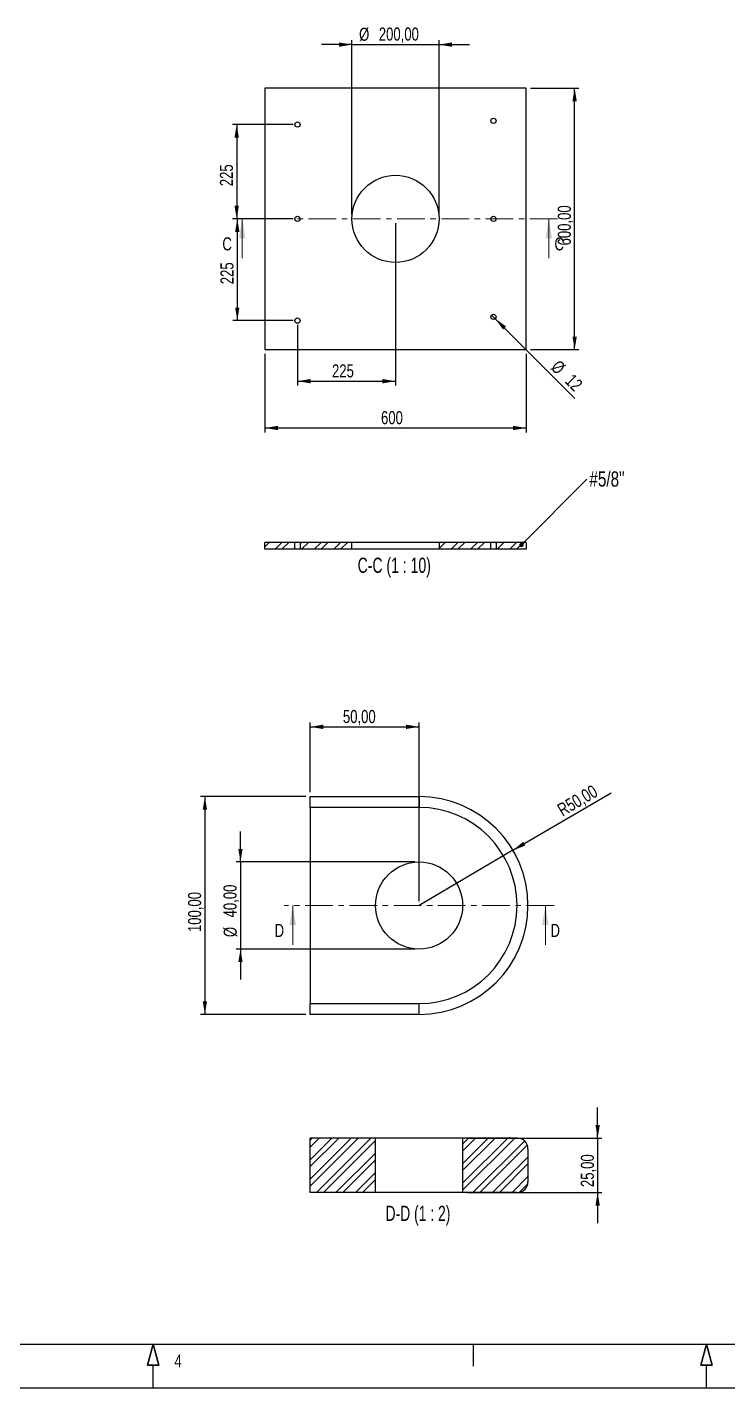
# Model space of a CAD drawing. Header units: millimetres. Extents: x -205 to 841, y 0 to 722.
# Drawn here: x 318.1 to 478.9, y 0 to 312.3 of the extents above; entities that cross this region are included whole.
import ezdxf

# ---------------------------------------------------------------- set-up
doc = ezdxf.new("R2010")
doc.units = ezdxf.units.MM
doc.linetypes.add('CENTER', pattern=[10.16, 6.35, -1.27, 1.27, -1.27])
for name, color, linetype in [('COTAS', 1, 'Continuous'), ('FORMATO', 1, 'Continuous'), ('TEXTO', 5, 'Continuous')]:
    doc.layers.add(name, color=color, linetype=linetype)
doc.styles.add('SLDTEXTSTYLE0', font='TXT', dxfattribs={"width": 0.75})
doc.styles.add('SLDTEXTSTYLE6', font='TXT', dxfattribs={"width": 0.6875})
doc.styles.add('SLDTEXTSTYLE8', font='TXT', dxfattribs={"width": 0.681818})
doc.dimstyles.new('SLDDIMSTYLE1', dxfattribs={"dimtxt": 0.18, "dimasz": 1, "dimexe": 0, "dimexo": 0.0625, "dimgap": 0, "dimtad": 0, "dimtih": 1, "dimtoh": 1, "dimdec": 0, "dimrnd": 1e-09, "dimzin": 0, "dimdsep": 46, "dimtxsty": 'Standard', "dimblk1": 'DOT', "dimblk2": 'DOT', "dimsah": 1, "dimcen": 0.09, "dimadec": 0, "dimazin": 0, "dimtfac": 1, "dimtdec": 0, "dimtofl": 0, "dimtmove": 0, "dimatfit": 3, "dimldrblk": 'DOT', "dimfxl": 0, "dimfrac": 2, "dimtolj": 1, "dimtzin": 0, "dimarcsym": 0})
doc.dimstyles.new('SLDDIMSTYLE10', dxfattribs={"dimtxt": 3, "dimasz": 3, "dimexe": 0, "dimexo": 0.0625, "dimgap": 0.75, "dimtad": 1, "dimdec": 0, "dimlfac": 10, "dimrnd": 1e-09, "dimzin": 12, "dimdsep": 46, "dimtxsty": 'SLDTEXTSTYLE0', "dimblk1": 'NONE', "dimsah": 1, "dimcen": 0, "dimadec": 0, "dimazin": 3, "dimtfac": 1, "dimtmove": 0, "dimatfit": 3, "dimldrblk": 'NONE', "dimfxl": 0, "dimfrac": 2, "dimtolj": 1, "dimtzin": 12, "dimarcsym": 0})
doc.dimstyles.new('SLDDIMSTYLE11', dxfattribs={"dimtxt": 3, "dimasz": 3, "dimexe": 0, "dimexo": 0.0625, "dimgap": 0.75, "dimtad": 1, "dimlfac": 2, "dimrnd": 1e-09, "dimzin": 12, "dimdsep": 46, "dimtxsty": 'SLDTEXTSTYLE0', "dimsah": 1, "dimcen": 0.09, "dimadec": 0, "dimazin": 3, "dimtfac": 1, "dimtofl": 0, "dimtmove": 0, "dimatfit": 3, "dimfxl": 0, "dimfrac": 2, "dimtolj": 1, "dimtzin": 12, "dimarcsym": 0})
doc.dimstyles.new('SLDDIMSTYLE12', dxfattribs={"dimtxt": 3, "dimasz": 3, "dimexe": 0, "dimexo": 0.0625, "dimgap": 0.75, "dimtad": 1, "dimlfac": 2, "dimrnd": 1e-09, "dimzin": 12, "dimdsep": 46, "dimtxsty": 'SLDTEXTSTYLE0', "dimsah": 1, "dimcen": 0, "dimadec": 0, "dimazin": 3, "dimtfac": 1, "dimtofl": 0, "dimtmove": 0, "dimatfit": 3, "dimfxl": 0, "dimfrac": 2, "dimtolj": 1, "dimtzin": 12, "dimarcsym": 0})
doc.dimstyles.new('SLDDIMSTYLE13', dxfattribs={"dimtxt": 3, "dimasz": 3, "dimexe": 0, "dimexo": 0.0625, "dimgap": 0.75, "dimtad": 1, "dimlfac": 2, "dimrnd": 1e-09, "dimzin": 12, "dimdsep": 46, "dimtxsty": 'SLDTEXTSTYLE0', "dimsah": 1, "dimcen": 0.09, "dimadec": 0, "dimazin": 3, "dimtfac": 1, "dimtmove": 0, "dimatfit": 0, "dimfxl": 0, "dimfrac": 2, "dimtolj": 1, "dimtzin": 12, "dimarcsym": 0})
doc.dimstyles.new('SLDDIMSTYLE3', dxfattribs={"dimtxt": 3, "dimasz": 3, "dimexe": 0, "dimexo": 0.0625, "dimgap": 0.75, "dimtad": 1, "dimdec": 0, "dimlfac": 10, "dimrnd": 1e-09, "dimzin": 12, "dimdsep": 46, "dimtxsty": 'SLDTEXTSTYLE0', "dimsah": 1, "dimcen": 0.09, "dimadec": 0, "dimazin": 3, "dimtfac": 1, "dimtofl": 0, "dimtmove": 0, "dimatfit": 3, "dimfxl": 0, "dimfrac": 2, "dimtolj": 1, "dimtzin": 12, "dimarcsym": 0})
doc.dimstyles.new('SLDDIMSTYLE4', dxfattribs={"dimtxt": 3, "dimasz": 3, "dimexe": 0, "dimexo": 0.0625, "dimgap": 0.75, "dimtad": 1, "dimlfac": 10, "dimrnd": 1e-09, "dimzin": 12, "dimdsep": 46, "dimtxsty": 'SLDTEXTSTYLE0', "dimsah": 1, "dimcen": 0.09, "dimadec": 0, "dimazin": 3, "dimtfac": 1, "dimtofl": 0, "dimtmove": 0, "dimatfit": 3, "dimfxl": 0, "dimfrac": 2, "dimtolj": 1, "dimtzin": 12, "dimarcsym": 0})
doc.dimstyles.new('SLDDIMSTYLE5', dxfattribs={"dimtxt": 3, "dimasz": 3, "dimexe": 0, "dimexo": 0.0625, "dimgap": 0.75, "dimtad": 1, "dimlfac": 10, "dimrnd": 1e-09, "dimzin": 12, "dimdsep": 46, "dimtxsty": 'SLDTEXTSTYLE0', "dimsah": 1, "dimcen": 0.09, "dimadec": 0, "dimazin": 3, "dimtfac": 1, "dimtmove": 0, "dimatfit": 0, "dimfxl": 0, "dimfrac": 2, "dimtolj": 1, "dimtzin": 12, "dimarcsym": 0})
pattern_1 = [(45, (0, 0), (-2.245064, 2.245064), []), (45, (0, 1.5875), (-2.245064, 2.245064), [])]

# ---------------------------------------------------------------- blocks, each defined once
blk = doc.blocks.new('_D_22')
at = {"layer": 'COTAS'}
for p, q in [((433.61, 298.27), (444.74, 298.27)), ((443.74, 238.27), (443.74, 298.27)), ((433.61, 238.27), (444.74, 238.27))]:
    blk.add_line(p, q, dxfattribs=at)
for points in [[(443.74, 298.27), (443.24, 295.27), (444.24, 295.27)], [(443.74, 238.27), (444.24, 241.27), (443.24, 241.27)]]:
    blk.add_solid(points, dxfattribs=at)
at = {"layer": 'COTAS', "insert": (439.87, 262.18), "char_height": 3, "attachment_point": 1, "rotation": 90, "style": 'SLDTEXTSTYLE0'}
blk.add_mtext('600,00', dxfattribs=at)
blk = doc.blocks.new('_D_23')
at = {"layer": 'COTAS'}
for p, q in [((372.61, 237.27), (372.61, 219.28)), ((432.61, 237.27), (432.61, 219.28)), ((372.61, 220.28), (432.61, 220.28))]:
    blk.add_line(p, q, dxfattribs=at)
for points in [[(372.61, 220.28), (375.61, 219.78), (375.61, 220.78)], [(432.61, 220.28), (429.61, 220.78), (429.61, 219.78)]]:
    blk.add_solid(points, dxfattribs=at)
at = {"layer": 'COTAS', "insert": (399.29, 224.15), "char_height": 3, "attachment_point": 1, "style": 'SLDTEXTSTYLE0'}
blk.add_mtext('600', dxfattribs=at)
blk = doc.blocks.new('_D_24')
at = {"layer": 'COTAS'}
for p, q in [((392.61, 269.27), (392.61, 309.27)), ((412.61, 269.27), (412.61, 309.27)), ((392.61, 308.27), (385.61, 308.27)), ((392.61, 308.27), (412.61, 308.27)), ((412.61, 308.27), (419.61, 308.27))]:
    blk.add_line(p, q, dxfattribs=at)
for points in [[(392.61, 308.27), (389.61, 308.77), (389.61, 307.77)], [(412.61, 308.27), (415.61, 307.77), (415.61, 308.77)]]:
    blk.add_solid(points, dxfattribs=at)
at = {"layer": 'COTAS', "char_height": 3, "attachment_point": 1, "style": 'SLDTEXTSTYLE0'}
for s, insert in [('%%c', (394.25, 312.14)), ('200,00', (398.78, 312.19))]:
    blk.add_mtext(s, dxfattribs=dict(at, insert=insert))
blk = doc.blocks.new('_D_25')
at = {"layer": 'COTAS'}
for p, q in [((379.11, 289.92), (365.15, 289.92)), ((366.15, 289.92), (366.15, 268.27)), ((379.11, 268.27), (365.15, 268.27))]:
    blk.add_line(p, q, dxfattribs=at)
for points in [[(366.15, 289.92), (365.65, 286.92), (366.65, 286.92)], [(366.15, 268.27), (366.65, 271.27), (365.65, 271.27)]]:
    blk.add_solid(points, dxfattribs=at)
at = {"layer": 'COTAS', "insert": (362.28, 275.77), "char_height": 3, "attachment_point": 1, "rotation": 90, "style": 'SLDTEXTSTYLE0'}
blk.add_mtext('225', dxfattribs=at)
blk = doc.blocks.new('_D_26')
at = {"layer": 'COTAS'}
for p, q in [((379.11, 268.27), (365.29, 268.27)), ((366.29, 268.27), (366.29, 244.92)), ((379.11, 244.92), (365.29, 244.92))]:
    blk.add_line(p, q, dxfattribs=at)
for points in [[(366.29, 268.27), (365.79, 265.27), (366.79, 265.27)], [(366.29, 244.92), (366.79, 247.92), (365.79, 247.92)]]:
    blk.add_solid(points, dxfattribs=at)
at = {"layer": 'COTAS', "insert": (362.42, 253.27), "char_height": 3, "attachment_point": 1, "rotation": 90, "style": 'SLDTEXTSTYLE0'}
blk.add_mtext('225', dxfattribs=at)
blk = doc.blocks.new('_D_27')
at = {"layer": 'COTAS'}
for q in [(424.68, 246.2), (443.82, 227.05)]:
    blk.add_line((425.53, 245.35), q, dxfattribs=at)
blk.add_solid([(425.53, 245.35), (427.3, 242.87), (428, 243.58)], dxfattribs=at)
at = {"layer": 'COTAS', "char_height": 3, "attachment_point": 1, "rotation": 315, "style": 'SLDTEXTSTYLE0'}
for s, insert in [('%%c', (440.21, 236.11)), ('12', (443.44, 232.94))]:
    blk.add_mtext(s, dxfattribs=dict(at, insert=insert))
blk = doc.blocks.new('_NONE')
blk = doc.blocks.new('_D_28')
at = {"layer": 'COTAS'}
for p, q in [((402.61, 267.27), (402.61, 230.02)), ((380.11, 243.92), (380.11, 230.02)), ((380.11, 231.02), (402.61, 231.02))]:
    blk.add_line(p, q, dxfattribs=at)
for points in [[(380.11, 231.02), (383.11, 230.52), (383.11, 231.52)], [(402.61, 231.02), (399.61, 231.52), (399.61, 230.52)]]:
    blk.add_solid(points, dxfattribs=at)
at = {"layer": 'COTAS', "insert": (388.04, 234.89), "char_height": 3, "attachment_point": 1, "style": 'SLDTEXTSTYLE0'}
blk.add_mtext('225', dxfattribs=at)
blk = doc.blocks.new('SW_NOTE_17')
at = {"layer": 'COTAS', "color": 0, "insert": (0.57, 1.79), "char_height": 3.5, "attachment_point": 1, "style": 'SLDTEXTSTYLE0'}
blk.add_mtext('#5/8"', dxfattribs=at)
blk = doc.blocks.new('_DOT')
at = {"color": 0, "linetype": 'ByBlock', "lineweight": -2}
blk.add_line((-0.5, 0), (-1, 0), dxfattribs=at)
at = {"color": 0, "linetype": 'ByBlock', "const_width": 0.5}
blk.add_lwpolyline([(-0.25, 0, 1), (0.25, 0, 1)], format="xyb", close=True, dxfattribs=at)
blk = doc.blocks.new('_D_29')
at = {"layer": 'COTAS'}
for p, q in [((383.02, 136.69), (383.02, 152.69)), ((383.02, 151.69), (408.02, 151.69)), ((408.02, 111.69), (408.02, 152.69))]:
    blk.add_line(p, q, dxfattribs=at)
for points in [[(383.02, 151.69), (386.02, 151.19), (386.02, 152.19)], [(408.02, 151.69), (405.02, 152.19), (405.02, 151.19)]]:
    blk.add_solid(points, dxfattribs=at)
at = {"layer": 'COTAS', "insert": (390.54, 155.56), "char_height": 3, "attachment_point": 1, "style": 'SLDTEXTSTYLE0'}
blk.add_mtext('50,00', dxfattribs=at)
blk = doc.blocks.new('_D_30')
at = {"layer": 'COTAS'}
for q in [(452.09, 136.57), (408.02, 110.69)]:
    blk.add_line((429.58, 123.35), q, dxfattribs=at)
blk.add_solid([(429.58, 123.35), (432.42, 124.44), (431.91, 125.3)], dxfattribs=at)
at = {"layer": 'COTAS', "insert": (439.44, 133.62), "char_height": 3, "attachment_point": 1, "rotation": 30.4225, "style": 'SLDTEXTSTYLE0'}
blk.add_mtext('R50,00', dxfattribs=at)
blk = doc.blocks.new('_D_31')
at = {"layer": 'COTAS'}
for p, q in [((367.02, 120.69), (367.02, 127.69)), ((407.02, 120.69), (366.02, 120.69)), ((367.02, 120.69), (367.02, 100.69)), ((407.02, 100.69), (366.02, 100.69)), ((367.02, 100.69), (367.02, 93.69))]:
    blk.add_line(p, q, dxfattribs=at)
for points in [[(367.02, 120.69), (367.52, 123.69), (366.52, 123.69)], [(367.02, 100.69), (366.52, 97.69), (367.52, 97.69)]]:
    blk.add_solid(points, dxfattribs=at)
at = {"layer": 'COTAS', "char_height": 3, "attachment_point": 1, "rotation": 90, "style": 'SLDTEXTSTYLE0'}
for s, insert in [('40,00', (363.11, 107.96)), ('%%c', (363.16, 103.44))]:
    blk.add_mtext(s, dxfattribs=dict(at, insert=insert))
blk = doc.blocks.new('_D_32')
at = {"layer": 'COTAS'}
for p, q in [((382.02, 135.69), (357.85, 135.69)), ((358.85, 135.69), (358.85, 85.69)), ((382.02, 85.69), (357.85, 85.69))]:
    blk.add_line(p, q, dxfattribs=at)
for points in [[(358.85, 135.69), (358.35, 132.69), (359.35, 132.69)], [(358.85, 85.69), (359.35, 88.69), (358.35, 88.69)]]:
    blk.add_solid(points, dxfattribs=at)
at = {"layer": 'COTAS', "insert": (354.98, 104.59), "char_height": 3, "attachment_point": 1, "rotation": 90, "style": 'SLDTEXTSTYLE0'}
blk.add_mtext('100,00', dxfattribs=at)
blk = doc.blocks.new('_D_33')
at = {"layer": 'COTAS'}
for p, q in [((449.02, 57.3), (449.02, 64.3)), ((419.02, 57.3), (450.02, 57.3)), ((449.02, 57.3), (449.02, 44.8)), ((419.02, 44.8), (450.02, 44.8)), ((449.02, 44.8), (449.02, 37.8))]:
    blk.add_line(p, q, dxfattribs=at)
for points in [[(449.02, 57.3), (449.52, 60.3), (448.52, 60.3)], [(449.02, 44.8), (448.52, 41.8), (449.52, 41.8)]]:
    blk.add_solid(points, dxfattribs=at)
at = {"layer": 'COTAS', "insert": (445.16, 46.06), "char_height": 3, "attachment_point": 1, "rotation": 90, "style": 'SLDTEXTSTYLE0'}
blk.add_mtext('25,00', dxfattribs=at)

msp = doc.modelspace()

# ---------------------------------------------------------------- hatches: boundary and pattern name
at = {"layer": 'COTAS', "linetype": 'Continuous', "lineweight": 18}
h = msp.add_hatch(dxfattribs=at)
h.set_pattern_fill('STEEL', color=256, style=0)
h.set_pattern_definition(pattern_1)
h.paths.add_polyline_path([(372.6118, 194.0298), (372.6118, 192.4418), (379.5118, 192.4418), (379.5118, 194.0298)], flags=0)
h = msp.add_hatch(dxfattribs=at)
h.set_pattern_fill('STEEL', color=256, style=0)
h.set_pattern_definition(pattern_1)
h.paths.add_polyline_path([(380.7118, 192.4418), (392.6118, 192.4418), (392.6118, 194.0298), (380.7118, 194.0298)], flags=0)
h = msp.add_hatch(dxfattribs=at)
h.set_pattern_fill('STEEL', color=256, style=0)
h.set_pattern_definition(pattern_1)
h.paths.add_polyline_path([(424.5038, 194.0298), (412.6118, 194.0298), (412.6118, 192.4418), (424.5038, 192.4418)], flags=0)
h = msp.add_hatch(dxfattribs=at)
h.set_pattern_fill('STEEL', color=256, style=0)
h.set_pattern_definition(pattern_1)
h.paths.add_polyline_path([(432.6118, 192.4418), (432.6118, 194.0298), (425.7038, 194.0298), (425.7038, 192.4418)], flags=0)
h = msp.add_hatch(dxfattribs=at)
h.set_pattern_fill('STEEL', color=256, style=0)
h.set_pattern_definition(pattern_1)
h.paths.add_polyline_path([(383.0226, 57.2967), (383.0226, 44.7967), (398.0226, 44.7967), (398.0226, 57.2967)], flags=0)
h = msp.add_hatch(dxfattribs=at)
h.set_pattern_fill('STEEL', color=256, style=0)
h.set_pattern_definition(pattern_1)
edge = h.paths.add_edge_path(flags=0)
edge.add_line((418.0226, 44.7967), (430.5226, 44.7967))
edge.add_arc((430.5226, 47.2967), 2.5, 270, 360)
edge.add_line((433.0226, 47.2967), (433.0226, 54.7967))
edge.add_arc((430.5226, 54.7967), 2.5, 0, 90)
edge.add_line((430.5226, 57.2967), (418.0226, 57.2967))
edge.add_line((418.0226, 57.2967), (418.0226, 44.7967))

# ---------------------------------------------------------------- linework, layer by layer
at = {"color": 7, "linetype": 'Continuous', "lineweight": 25}
for p, q in [((432.6118, 298.2722), (372.6118, 298.2722)), ((372.6118, 298.2722), (372.6118, 238.2722)), ((432.6118, 238.2722), (432.6118, 298.2722)), ((372.6118, 238.2722), (432.6118, 238.2722)), ((379.5118, 194.0298), (372.6118, 194.0298)), ((372.6118, 192.4418), (372.6118, 194.0298)), ((379.5118, 192.4418), (379.5118, 194.0298)), ((380.7118, 194.0298), (379.5118, 194.0298)), ((380.7118, 194.0298), (380.7118, 192.4418)), ((392.6118, 194.0298), (380.7118, 194.0298)), ((392.6118, 192.4418), (392.6118, 194.0298)), ((412.6118, 194.0298), (392.6118, 194.0298)), ((412.6118, 194.0298), (412.6118, 192.4418)), ((424.5038, 194.0298), (412.6118, 194.0298)), ((424.5038, 192.4418), (424.5038, 194.0298)), ((425.7038, 194.0298), (424.5038, 194.0298)), ((425.7038, 194.0298), (425.7038, 192.4418)), ((432.6118, 194.0298), (425.7038, 194.0298)), ((432.6118, 194.0298), (432.6118, 192.4418)), ((379.5118, 192.4418), (372.6118, 192.4418)), ((380.7118, 192.4418), (379.5118, 192.4418)), ((392.6118, 192.4418), (380.7118, 192.4418)), ((412.6118, 192.4418), (392.6118, 192.4418)), ((424.5038, 192.4418), (412.6118, 192.4418)), ((425.7038, 192.4418), (424.5038, 192.4418)), ((432.6118, 192.4418), (425.7038, 192.4418)), ((383.0226, 135.6895), (408.0226, 135.6895)), ((383.0226, 133.1895), (383.0226, 135.6895)), ((408.0226, 135.6895), (408.0226, 133.1895)), ((408.0226, 133.1895), (383.0226, 133.1895)), ((383.0226, 133.1895), (383.0226, 88.1895)), ((383.0226, 88.1895), (408.0226, 88.1895)), ((383.0226, 85.6895), (383.0226, 88.1895)), ((408.0226, 85.6895), (408.0226, 88.1895)), ((408.0226, 85.6895), (383.0226, 85.6895)), ((398.0226, 57.2967), (383.0226, 57.2967)), ((383.0226, 44.7967), (383.0226, 57.2967)), ((398.0226, 44.7967), (398.0226, 57.2967)), ((418.0226, 57.2967), (398.0226, 57.2967)), ((418.0226, 57.2967), (418.0226, 44.7967)), ((430.5226, 57.2967), (418.0226, 57.2967)), ((433.0226, 54.7967), (433.0226, 47.2967)), ((398.0226, 44.7967), (383.0226, 44.7967)), ((418.0226, 44.7967), (398.0226, 44.7967)), ((430.5226, 44.7967), (418.0226, 44.7967))]:
    msp.add_line(p, q, dxfattribs=at)
at = {"color": 7, "linetype": 'CENTER', "lineweight": 18}
for p, q in [((439.8118, 268.2722), (365.4118, 268.2722)), ((439.0226, 110.6895), (377.0226, 110.6895))]:
    msp.add_line(p, q, dxfattribs=at)
at = {"color": 7, "linetype": 'Continuous', "lineweight": 18}
for p, q in [((367.4118, 259.2722), (367.4118, 268.2722)), ((437.8118, 259.2722), (437.8118, 268.2722)), ((379.0226, 101.6895), (379.0226, 110.6895)), ((437.0226, 101.6895), (437.0226, 110.6895))]:
    msp.add_line(p, q, dxfattribs=at)
at = {"color": 7, "linetype": 'Continuous', "lineweight": 25}
for centre, radius in [((380.1118, 289.9236), 0.6), ((425.1038, 290.7722), 0.6), ((402.6118, 268.2722), 10), ((380.1118, 268.2722), 0.6), ((425.1038, 268.2722), 0.6), ((380.1118, 244.9236), 0.6), ((425.1038, 245.7722), 0.6), ((408.0226, 110.6895), 10)]:
    msp.add_circle(centre, radius, dxfattribs=at)
for centre, radius, start, end in [((408.0226, 110.6895), 25, 270, 90), ((408.0226, 110.6895), 22.5, 270, 90), ((430.5226, 54.7967), 2.5, 0, 90), ((430.5226, 47.2967), 2.5, 270, 0)]:
    msp.add_arc(centre, radius, start, end, dxfattribs=at)
at = {"color": 7, "linetype": 'Continuous', "lineweight": 18}
for points in [[(367.4118, 268.2722), (366.6618, 263.7722), (368.1618, 263.7722)], [(437.8118, 268.2722), (437.0618, 263.7722), (438.5618, 263.7722)], [(379.0226, 110.6895), (378.2726, 106.1895), (379.7726, 106.1895)], [(437.0226, 110.6895), (436.2726, 106.1895), (437.7726, 106.1895)]]:
    msp.add_solid(points, dxfattribs=at)
at = {"layer": 'COTAS'}
msp.add_line((0, 0), (594, 0), dxfattribs=at)
msp.add_line((0, 0), (594, 0), dxfattribs=at)
at = {"layer": 'FORMATO'}
for p, q in [((25, 10), (831, 10)), ((347, 10), (345.7059, 5.1704)), ((345.7059, 5.1704), (347, 10)), ((347, 10), (345.7059, 5.1704)), ((347, 10), (345.7059, 5.1704)), ((347, 10), (348.2941, 5.1704)), ((348.2941, 5.1704), (347, 10)), ((420.5, 5), (420.5, 10)), ((474, 10), (472.7059, 5.1704)), ((472.7059, 5.1704), (474, 10)), ((474, 10), (472.7059, 5.1704)), ((474, 10), (472.7059, 5.1704)), ((474, 10), (475.2941, 5.1704)), ((475.2941, 5.1704), (474, 10)), ((345.7059, 5.1704), (348.2941, 5.1704)), ((348.2941, 5.1704), (345.7059, 5.1704)), ((345.7059, 5.1704), (348.2941, 5.1704)), ((348.2941, 5.1704), (345.7059, 5.1704)), ((347, 0), (347, 5.1704)), ((472.7059, 5.1704), (475.2941, 5.1704)), ((475.2941, 5.1704), (472.7059, 5.1704)), ((472.7059, 5.1704), (475.2941, 5.1704)), ((475.2941, 5.1704), (472.7059, 5.1704)), ((474, 0), (474, 5.1704)), ((0, 0), (841, 0))]:
    msp.add_line(p, q, dxfattribs=at)

# ---------------------------------------------------------------- block references
at = {"layer": 'COTAS'}
msp.add_blockref('SW_NOTE_17', (446.552, 208.539), dxfattribs=at)

# ---------------------------------------------------------------- texts
at = {"color": 7, "linetype": 'Continuous', "char_height": 3, "attachment_point": 1, "style": 'SLDTEXTSTYLE0'}
for s, insert in [('C', (362.8601, 264.0376)), ('C', (439.1123, 264.0376)), ('D', (374.8606, 106.455)), ('D', (438.2118, 106.455))]:
    msp.add_mtext(s, dxfattribs=dict(at, insert=insert))
at = {"layer": 'COTAS', "char_height": 3.5, "attachment_point": 2}
for s, insert, style in [('C-C (1 : 10)', (402.3274, 190.519), 'SLDTEXTSTYLE6'), ('D-D (1 : 2)', (407.7662, 41.7828), 'SLDTEXTSTYLE8')]:
    msp.add_mtext(s, dxfattribs=dict(at, insert=insert, style=style))
at = {"layer": 'TEXTO', "insert": (351.8657, 7.6681), "char_height": 3, "attachment_point": 1, "style": 'SLDTEXTSTYLE0'}
msp.add_mtext('4', dxfattribs=at)

# ---------------------------------------------------------------- dimensions: what is measured, and where the dimension line sits
at = {"layer": 'COTAS'}
dim = msp.add_linear_dim(base=(412.6118, 308.2722), p1=(392.6118, 268.2722), p2=(412.6118, 268.2722), text='%%c<>', dimstyle='SLDDIMSTYLE5', dxfattribs=at)
dim.commit()
dim.dimension.update_dxf_attribs({"geometry": '_D_24', "text_midpoint": (402.6118, 308.2722), "dimtype": 160})
for base, p1, p2, dimstyle, picture, middle in [((443.7362, 298.2722), (432.6118, 238.2722), (432.6118, 298.2722), 'SLDDIMSTYLE4', '_D_22', (443.7362, 268.2722)), ((358.8472, 85.6895), (383.0226, 135.6895), (383.0226, 85.6895), 'SLDDIMSTYLE11', '_D_32', (358.8472, 110.6895)), ((449.0226, 44.7967), (418.0226, 57.2967), (418.0226, 44.7967), 'SLDDIMSTYLE13', '_D_33', (449.0226, 51.0467))]:
    dim = msp.add_linear_dim(base=base, p1=p1, p2=p2, angle=90, dimstyle=dimstyle, dxfattribs=at)
    dim.commit()
    dim.dimension.update_dxf_attribs({"geometry": picture, "text_midpoint": middle, "dimtype": 160})
for base, p1, p2, text, dimstyle, picture, middle in [((366.1457, 268.2722), (380.1118, 289.9236), (380.1118, 268.2722), '225', 'SLDDIMSTYLE4', '_D_25', (366.1457, 279.0979)), ((366.2894, 244.9236), (380.1118, 268.2722), (380.1118, 244.9236), '225', 'SLDDIMSTYLE4', '_D_26', (366.2894, 256.5979)), ((367.0226, 100.6895), (408.0226, 120.6895), (408.0226, 100.6895), '%%c<>', 'SLDDIMSTYLE13', '_D_31', (367.0226, 110.6895))]:
    dim = msp.add_linear_dim(base=base, p1=p1, p2=p2, angle=90, text=text, dimstyle=dimstyle, dxfattribs=at)
    dim.commit()
    dim.dimension.update_dxf_attribs({"geometry": picture, "text_midpoint": middle, "dimtype": 160})
for base, p1, p2, dimstyle, picture, middle in [((402.6118, 231.0191), (380.1118, 244.9236), (402.6118, 268.2722), 'SLDDIMSTYLE3', '_D_28', (391.3618, 231.0191)), ((432.6118, 220.2836), (372.6118, 238.2722), (432.6118, 238.2722), 'SLDDIMSTYLE3', '_D_23', (402.6118, 220.2836)), ((408.0226, 151.6895), (383.0226, 135.6895), (408.0226, 110.6895), 'SLDDIMSTYLE11', '_D_29', (395.5226, 151.6895))]:
    dim = msp.add_linear_dim(base=base, p1=p1, p2=p2, dimstyle=dimstyle, dxfattribs=at)
    dim.commit()
    dim.dimension.update_dxf_attribs({"geometry": picture, "text_midpoint": middle, "dimtype": 160})
dim = msp.add_diameter_dim_2p(p1=(424.6795, 246.1964), p2=(425.528, 245.3479), dimstyle='SLDDIMSTYLE10', dxfattribs=at)
dim.commit()
dim.dimension.update_dxf_attribs({"geometry": '_D_27', "text_midpoint": (440.7498, 230.1261), "dimtype": 163})
dim = msp.add_radius_dim(center=(408.0226, 110.6895), mpoint=(429.5805, 123.3488), dimstyle='SLDDIMSTYLE12', dxfattribs=at)
dim.commit()
dim.dimension.update_dxf_attribs({"geometry": '_D_30', "text_midpoint": (446.7991, 133.4599), "dimtype": 164})

# ---------------------------------------------------------------- leaders
msp.add_leader([(431.5401, 193.4255), (446.552, 208.539)], dimstyle='SLDDIMSTYLE1', dxfattribs=at)

doc.saveas('drawing.dxf')
